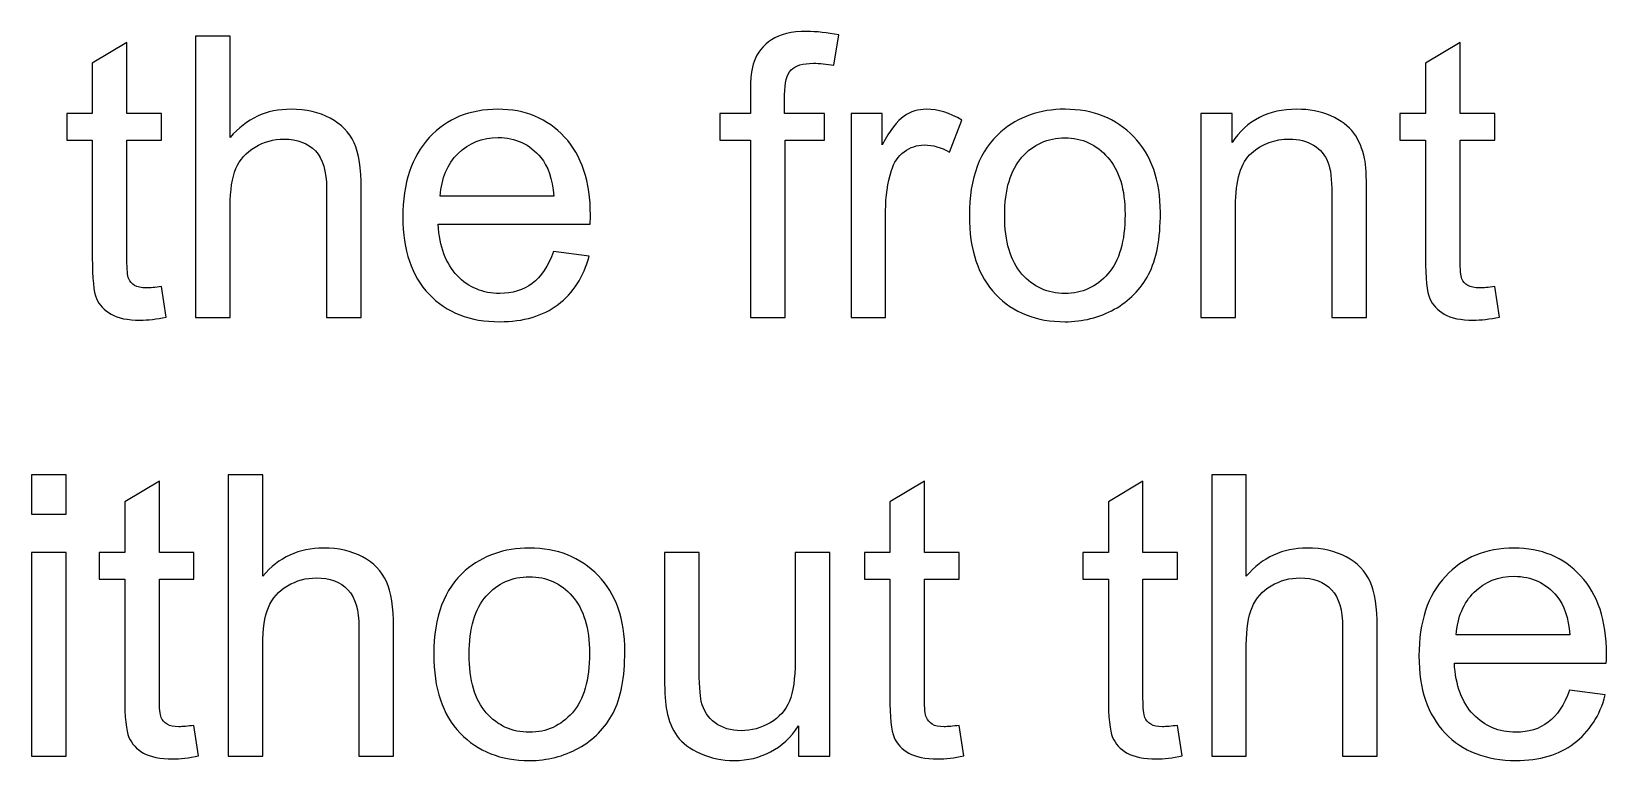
# Model space of a CAD drawing. Header units: millimetres. Extents: x -450 to 450, y -300 to 300.
# Drawn here: x -414.81 to -380.89, y -241.99 to -226.28 of the extents above; entities that cross this region are included whole.
import ezdxf

# ---------------------------------------------------------------- set-up
doc = ezdxf.new("R2010")
doc.units = ezdxf.units.MM
doc.header["$MEASUREMENT"] = 0
doc.layers.add('Layer 1', color=7, linetype='Continuous')

msp = doc.modelspace()

# ---------------------------------------------------------------- linework, layer by layer
at = {"layer": 'Layer 1', "color": 250}
for points, knots in [([(-412.0133, -231.7761), (-412.0133, -231.7761), (-411.9117, -232.4336), (-411.9117, -232.4336), (-411.9117, -232.4336), (-412.1205, -232.4774), (-412.3082, -232.5), (-412.4719, -232.5), (-412.4719, -232.5), (-412.7414, -232.5), (-412.9502, -232.4576), (-413.0998, -232.3716), (-413.0998, -232.3716), (-413.248, -232.2855), (-413.3524, -232.174), (-413.4131, -232.0343), (-413.4131, -232.0343), (-413.4738, -231.8946), (-413.5034, -231.6011), (-413.5034, -231.1538), (-413.5034, -231.1538), (-413.5034, -231.1538), (-413.5034, -228.6222), (-413.5034, -228.6222), (-413.5034, -228.6222), (-413.5034, -228.6222), (-414.0537, -228.6222), (-414.0537, -228.6222), (-414.0537, -228.6222), (-414.0537, -228.6222), (-414.0537, -228.0465), (-414.0537, -228.0465), (-414.0537, -228.0465), (-414.0537, -228.0465), (-413.5034, -228.0465), (-413.5034, -228.0465), (-413.5034, -228.0465), (-413.5034, -228.0465), (-413.5034, -226.9599), (-413.5034, -226.9599), (-413.5034, -226.9599), (-413.5034, -226.9599), (-412.7583, -226.5126), (-412.7583, -226.5126), (-412.7583, -226.5126), (-412.7583, -226.5126), (-412.7583, -228.0465), (-412.7583, -228.0465), (-412.7583, -228.0465), (-412.7583, -228.0465), (-412.0133, -228.0465), (-412.0133, -228.0465), (-412.0133, -228.0465), (-412.0133, -228.0465), (-412.0133, -228.6222), (-412.0133, -228.6222), (-412.0133, -228.6222), (-412.0133, -228.6222), (-412.7583, -228.6222), (-412.7583, -228.6222), (-412.7583, -228.6222), (-412.7583, -228.6222), (-412.7583, -231.1961), (-412.7583, -231.1961), (-412.7583, -231.1961), (-412.7583, -231.4092), (-412.7456, -231.5461), (-412.7188, -231.6067), (-412.7188, -231.6067), (-412.6934, -231.6674), (-412.6511, -231.7154), (-412.5918, -231.7521), (-412.5918, -231.7521), (-412.5325, -231.7874), (-412.4479, -231.8057), (-412.3378, -231.8057), (-412.3378, -231.8057), (-412.256, -231.8057), (-412.1473, -231.7958), (-412.0133, -231.7761)], [0, 0, 0, 0, 0.047619, 0.047619, 0.047619, 0.047619, 0.0952381, 0.0952381, 0.0952381, 0.0952381, 0.1428571, 0.1428571, 0.1428571, 0.1428571, 0.1904762, 0.1904762, 0.1904762, 0.1904762, 0.2380952, 0.2380952, 0.2380952, 0.2380952, 0.2857143, 0.2857143, 0.2857143, 0.2857143, 0.3333333, 0.3333333, 0.3333333, 0.3333333, 0.3809524, 0.3809524, 0.3809524, 0.3809524, 0.4285714, 0.4285714, 0.4285714, 0.4285714, 0.4761905, 0.4761905, 0.4761905, 0.4761905, 0.5238095, 0.5238095, 0.5238095, 0.5238095, 0.5714286, 0.5714286, 0.5714286, 0.5714286, 0.6190476, 0.6190476, 0.6190476, 0.6190476, 0.6666667, 0.6666667, 0.6666667, 0.6666667, 0.7142857, 0.7142857, 0.7142857, 0.7142857, 0.7619048, 0.7619048, 0.7619048, 0.7619048, 0.8095238, 0.8095238, 0.8095238, 0.8095238, 0.8571429, 0.8571429, 0.8571429, 0.8571429, 0.9047619, 0.9047619, 0.9047619, 0.9047619, 1, 1, 1, 1]), ([(-411.2781, -232.4407), (-411.2781, -232.4407), (-411.2781, -226.3785), (-411.2781, -226.3785), (-411.2781, -226.3785), (-411.2781, -226.3785), (-410.533, -226.3785), (-410.533, -226.3785), (-410.533, -226.3785), (-410.533, -226.3785), (-410.533, -228.5601), (-410.533, -228.5601), (-410.533, -228.5601), (-410.1873, -228.1551), (-409.7513, -227.9533), (-409.2235, -227.9533), (-409.2235, -227.9533), (-408.9004, -227.9533), (-408.6196, -228.0168), (-408.3797, -228.1453), (-408.3797, -228.1453), (-408.1412, -228.2737), (-407.9704, -228.4501), (-407.8674, -228.6758), (-407.8674, -228.6758), (-407.7644, -228.9016), (-407.7136, -229.2304), (-407.7136, -229.6594), (-407.7136, -229.6594), (-407.7136, -229.6594), (-407.7136, -232.4407), (-407.7136, -232.4407), (-407.7136, -232.4407), (-407.7136, -232.4407), (-408.4587, -232.4407), (-408.4587, -232.4407), (-408.4587, -232.4407), (-408.4587, -232.4407), (-408.4587, -229.6622), (-408.4587, -229.6622), (-408.4587, -229.6622), (-408.4587, -229.2911), (-408.5391, -229.0202), (-408.6986, -228.8508), (-408.6986, -228.8508), (-408.8594, -228.6815), (-409.0852, -228.5968), (-409.3787, -228.5968), (-409.3787, -228.5968), (-409.5975, -228.5968), (-409.8035, -228.6533), (-409.9968, -228.7676), (-409.9968, -228.7676), (-410.1901, -228.8819), (-410.327, -229.0371), (-410.4103, -229.2332), (-410.4103, -229.2332), (-410.4921, -229.428), (-410.533, -229.6975), (-410.533, -230.0418), (-410.533, -230.0418), (-410.533, -230.0418), (-410.533, -232.4407), (-410.533, -232.4407), (-410.533, -232.4407), (-410.533, -232.4407), (-411.2781, -232.4407), (-411.2781, -232.4407)], [0, 0, 0, 0, 0.0555556, 0.0555556, 0.0555556, 0.0555556, 0.1111111, 0.1111111, 0.1111111, 0.1111111, 0.1666667, 0.1666667, 0.1666667, 0.1666667, 0.2222222, 0.2222222, 0.2222222, 0.2222222, 0.2777778, 0.2777778, 0.2777778, 0.2777778, 0.3333333, 0.3333333, 0.3333333, 0.3333333, 0.3888889, 0.3888889, 0.3888889, 0.3888889, 0.4444444, 0.4444444, 0.4444444, 0.4444444, 0.5, 0.5, 0.5, 0.5, 0.5555556, 0.5555556, 0.5555556, 0.5555556, 0.6111111, 0.6111111, 0.6111111, 0.6111111, 0.6666667, 0.6666667, 0.6666667, 0.6666667, 0.7222222, 0.7222222, 0.7222222, 0.7222222, 0.7777778, 0.7777778, 0.7777778, 0.7777778, 0.8333333, 0.8333333, 0.8333333, 0.8333333, 0.8888889, 0.8888889, 0.8888889, 0.8888889, 1, 1, 1, 1]), ([(-399.3302, -232.4407), (-399.3302, -232.4407), (-399.3302, -228.6222), (-399.3302, -228.6222), (-399.3302, -228.6222), (-399.3302, -228.6222), (-399.9906, -228.6222), (-399.9906, -228.6222), (-399.9906, -228.6222), (-399.9906, -228.6222), (-399.9906, -228.0465), (-399.9906, -228.0465), (-399.9906, -228.0465), (-399.9906, -228.0465), (-399.3302, -228.0465), (-399.3302, -228.0465), (-399.3302, -228.0465), (-399.3302, -228.0465), (-399.3302, -227.5808), (-399.3302, -227.5808), (-399.3302, -227.5808), (-399.3302, -227.2859), (-399.3048, -227.0672), (-399.2526, -226.9246), (-399.2526, -226.9246), (-399.1806, -226.7327), (-399.0564, -226.5761), (-398.8758, -226.4562), (-398.8758, -226.4562), (-398.6966, -226.3362), (-398.444, -226.2769), (-398.1195, -226.2769), (-398.1195, -226.2769), (-397.9092, -226.2769), (-397.6778, -226.3023), (-397.4238, -226.3517), (-397.4238, -226.3517), (-397.4238, -226.3517), (-397.5353, -227.0037), (-397.5353, -227.0037), (-397.5353, -227.0037), (-397.6905, -226.9769), (-397.8358, -226.9627), (-397.9741, -226.9627), (-397.9741, -226.9627), (-398.1999, -226.9627), (-398.3593, -227.0107), (-398.4539, -227.1067), (-398.4539, -227.1067), (-398.547, -227.2026), (-398.5936, -227.3818), (-398.5936, -227.6443), (-398.5936, -227.6443), (-398.5936, -227.6443), (-398.5936, -228.0465), (-398.5936, -228.0465), (-398.5936, -228.0465), (-398.5936, -228.0465), (-397.7385, -228.0465), (-397.7385, -228.0465), (-397.7385, -228.0465), (-397.7385, -228.0465), (-397.7385, -228.6222), (-397.7385, -228.6222), (-397.7385, -228.6222), (-397.7385, -228.6222), (-398.5851, -228.6222), (-398.5851, -228.6222), (-398.5851, -228.6222), (-398.5851, -228.6222), (-398.5851, -232.4407), (-398.5851, -232.4407), (-398.5851, -232.4407), (-398.5851, -232.4407), (-399.3302, -232.4407), (-399.3302, -232.4407)], [0, 0, 0, 0, 0.05, 0.05, 0.05, 0.05, 0.1, 0.1, 0.1, 0.1, 0.15, 0.15, 0.15, 0.15, 0.2, 0.2, 0.2, 0.2, 0.25, 0.25, 0.25, 0.25, 0.3, 0.3, 0.3, 0.3, 0.35, 0.35, 0.35, 0.35, 0.4, 0.4, 0.4, 0.4, 0.45, 0.45, 0.45, 0.45, 0.5, 0.5, 0.5, 0.5, 0.55, 0.55, 0.55, 0.55, 0.6, 0.6, 0.6, 0.6, 0.65, 0.65, 0.65, 0.65, 0.7, 0.7, 0.7, 0.7, 0.75, 0.75, 0.75, 0.75, 0.8, 0.8, 0.8, 0.8, 0.85, 0.85, 0.85, 0.85, 0.9, 0.9, 0.9, 0.9, 1, 1, 1, 1]), ([(-383.3014, -231.7761), (-383.3014, -231.7761), (-383.1998, -232.4336), (-383.1998, -232.4336), (-383.1998, -232.4336), (-383.4086, -232.4774), (-383.5963, -232.5), (-383.76, -232.5), (-383.76, -232.5), (-384.0295, -232.5), (-384.2383, -232.4576), (-384.3879, -232.3716), (-384.3879, -232.3716), (-384.5361, -232.2855), (-384.6405, -232.174), (-384.7012, -232.0343), (-384.7012, -232.0343), (-384.7619, -231.8946), (-384.7915, -231.6011), (-384.7915, -231.1538), (-384.7915, -231.1538), (-384.7915, -231.1538), (-384.7915, -228.6222), (-384.7915, -228.6222), (-384.7915, -228.6222), (-384.7915, -228.6222), (-385.3418, -228.6222), (-385.3418, -228.6222), (-385.3418, -228.6222), (-385.3418, -228.6222), (-385.3418, -228.0465), (-385.3418, -228.0465), (-385.3418, -228.0465), (-385.3418, -228.0465), (-384.7915, -228.0465), (-384.7915, -228.0465), (-384.7915, -228.0465), (-384.7915, -228.0465), (-384.7915, -226.9599), (-384.7915, -226.9599), (-384.7915, -226.9599), (-384.7915, -226.9599), (-384.0464, -226.5126), (-384.0464, -226.5126), (-384.0464, -226.5126), (-384.0464, -226.5126), (-384.0464, -228.0465), (-384.0464, -228.0465), (-384.0464, -228.0465), (-384.0464, -228.0465), (-383.3014, -228.0465), (-383.3014, -228.0465), (-383.3014, -228.0465), (-383.3014, -228.0465), (-383.3014, -228.6222), (-383.3014, -228.6222), (-383.3014, -228.6222), (-383.3014, -228.6222), (-384.0464, -228.6222), (-384.0464, -228.6222), (-384.0464, -228.6222), (-384.0464, -228.6222), (-384.0464, -231.1961), (-384.0464, -231.1961), (-384.0464, -231.1961), (-384.0464, -231.4092), (-384.0337, -231.5461), (-384.0069, -231.6067), (-384.0069, -231.6067), (-383.9815, -231.6674), (-383.9392, -231.7154), (-383.8799, -231.7521), (-383.8799, -231.7521), (-383.8206, -231.7874), (-383.736, -231.8057), (-383.6259, -231.8057), (-383.6259, -231.8057), (-383.5441, -231.8057), (-383.4354, -231.7958), (-383.3014, -231.7761)], [0, 0, 0, 0, 0.047619, 0.047619, 0.047619, 0.047619, 0.0952381, 0.0952381, 0.0952381, 0.0952381, 0.1428571, 0.1428571, 0.1428571, 0.1428571, 0.1904762, 0.1904762, 0.1904762, 0.1904762, 0.2380952, 0.2380952, 0.2380952, 0.2380952, 0.2857143, 0.2857143, 0.2857143, 0.2857143, 0.3333333, 0.3333333, 0.3333333, 0.3333333, 0.3809524, 0.3809524, 0.3809524, 0.3809524, 0.4285714, 0.4285714, 0.4285714, 0.4285714, 0.4761905, 0.4761905, 0.4761905, 0.4761905, 0.5238095, 0.5238095, 0.5238095, 0.5238095, 0.5714286, 0.5714286, 0.5714286, 0.5714286, 0.6190476, 0.6190476, 0.6190476, 0.6190476, 0.6666667, 0.6666667, 0.6666667, 0.6666667, 0.7142857, 0.7142857, 0.7142857, 0.7142857, 0.7619048, 0.7619048, 0.7619048, 0.7619048, 0.8095238, 0.8095238, 0.8095238, 0.8095238, 0.8571429, 0.8571429, 0.8571429, 0.8571429, 0.9047619, 0.9047619, 0.9047619, 0.9047619, 1, 1, 1, 1]), ([(-403.572, -231.0183), (-403.572, -231.0183), (-402.8015, -231.1199), (-402.8015, -231.1199), (-402.8015, -231.1199), (-402.9215, -231.5672), (-403.1458, -231.9158), (-403.4732, -232.1627), (-403.4732, -232.1627), (-403.8006, -232.4097), (-404.2183, -232.5338), (-404.7277, -232.5338), (-404.7277, -232.5338), (-405.3683, -232.5338), (-405.8763, -232.3363), (-406.2517, -231.9412), (-406.2517, -231.9412), (-406.6271, -231.5475), (-406.8147, -230.9929), (-406.8147, -230.2803), (-406.8147, -230.2803), (-406.8147, -229.5437), (-406.6256, -228.9708), (-406.2461, -228.5644), (-406.2461, -228.5644), (-405.8665, -228.1565), (-405.374, -227.9533), (-404.7686, -227.9533), (-404.7686, -227.9533), (-404.183, -227.9533), (-403.7046, -228.1523), (-403.3335, -228.5517), (-403.3335, -228.5517), (-402.9624, -228.951), (-402.7761, -229.5126), (-402.7761, -230.2365), (-402.7761, -230.2365), (-402.7761, -230.2803), (-402.7775, -230.3466), (-402.7803, -230.4341), (-402.7803, -230.4341), (-402.7803, -230.4341), (-406.0527, -230.4341), (-406.0527, -230.4341), (-406.0527, -230.4341), (-406.0245, -230.9153), (-405.889, -231.285), (-405.6435, -231.5404), (-405.6435, -231.5404), (-405.3994, -231.7958), (-405.0932, -231.9242), (-404.7277, -231.9242), (-404.7277, -231.9242), (-404.4553, -231.9242), (-404.2225, -231.8523), (-404.0306, -231.7083), (-404.0306, -231.7083), (-403.8373, -231.5644), (-403.6849, -231.3344), (-403.572, -231.0183)], [0, 0, 0, 0, 0.0625, 0.0625, 0.0625, 0.0625, 0.125, 0.125, 0.125, 0.125, 0.1875, 0.1875, 0.1875, 0.1875, 0.25, 0.25, 0.25, 0.25, 0.3125, 0.3125, 0.3125, 0.3125, 0.375, 0.375, 0.375, 0.375, 0.4375, 0.4375, 0.4375, 0.4375, 0.5, 0.5, 0.5, 0.5, 0.5625, 0.5625, 0.5625, 0.5625, 0.625, 0.625, 0.625, 0.625, 0.6875, 0.6875, 0.6875, 0.6875, 0.75, 0.75, 0.75, 0.75, 0.8125, 0.8125, 0.8125, 0.8125, 0.875, 0.875, 0.875, 0.875, 1, 1, 1, 1]), ([(-397.1642, -232.4407), (-397.1642, -232.4407), (-397.1642, -228.0465), (-397.1642, -228.0465), (-397.1642, -228.0465), (-397.1642, -228.0465), (-396.4953, -228.0465), (-396.4953, -228.0465), (-396.4953, -228.0465), (-396.4953, -228.0465), (-396.4953, -228.7196), (-396.4953, -228.7196), (-396.4953, -228.7196), (-396.3246, -228.4077), (-396.1665, -228.2017), (-396.0212, -228.1029), (-396.0212, -228.1029), (-395.8758, -228.0027), (-395.7164, -227.9533), (-395.5428, -227.9533), (-395.5428, -227.9533), (-395.2916, -227.9533), (-395.0362, -228.0324), (-394.7766, -228.189), (-394.7766, -228.189), (-394.7766, -228.189), (-395.0418, -228.8762), (-395.0418, -228.8762), (-395.0418, -228.8762), (-395.2225, -228.7746), (-395.4031, -228.7238), (-395.5837, -228.7238), (-395.5837, -228.7238), (-395.746, -228.7238), (-395.8913, -228.7732), (-396.0197, -228.8706), (-396.0197, -228.8706), (-396.1482, -228.9679), (-396.2399, -229.1034), (-396.2949, -229.277), (-396.2949, -229.277), (-396.3782, -229.5409), (-396.4191, -229.8301), (-396.4191, -230.1448), (-396.4191, -230.1448), (-396.4191, -230.1448), (-396.4191, -232.4407), (-396.4191, -232.4407), (-396.4191, -232.4407), (-396.4191, -232.4407), (-397.1642, -232.4407), (-397.1642, -232.4407)], [0, 0, 0, 0, 0.0714286, 0.0714286, 0.0714286, 0.0714286, 0.1428571, 0.1428571, 0.1428571, 0.1428571, 0.2142857, 0.2142857, 0.2142857, 0.2142857, 0.2857143, 0.2857143, 0.2857143, 0.2857143, 0.3571429, 0.3571429, 0.3571429, 0.3571429, 0.4285714, 0.4285714, 0.4285714, 0.4285714, 0.5, 0.5, 0.5, 0.5, 0.5714286, 0.5714286, 0.5714286, 0.5714286, 0.6428571, 0.6428571, 0.6428571, 0.6428571, 0.7142857, 0.7142857, 0.7142857, 0.7142857, 0.7857143, 0.7857143, 0.7857143, 0.7857143, 0.8571429, 0.8571429, 0.8571429, 0.8571429, 1, 1, 1, 1]), ([(-394.6157, -230.2436), (-394.6157, -229.4322), (-394.3899, -228.8311), (-393.937, -228.4402), (-393.937, -228.4402), (-393.5602, -228.1156), (-393.0987, -227.9533), (-392.5555, -227.9533), (-392.5555, -227.9533), (-391.9529, -227.9533), (-391.459, -228.1509), (-391.0752, -228.546), (-391.0752, -228.546), (-390.6928, -228.9397), (-390.5009, -229.4858), (-390.5009, -230.1815), (-390.5009, -230.1815), (-390.5009, -230.7459), (-390.5855, -231.189), (-390.7549, -231.5122), (-390.7549, -231.5122), (-390.9242, -231.8353), (-391.1712, -232.0865), (-391.4957, -232.2657), (-391.4957, -232.2657), (-391.8189, -232.4449), (-392.1731, -232.5338), (-392.5555, -232.5338), (-392.5555, -232.5338), (-393.1707, -232.5338), (-393.6674, -232.3377), (-394.047, -231.944), (-394.047, -231.944), (-394.4266, -231.5503), (-394.6157, -230.983), (-394.6157, -230.2436)], [0, 0, 0, 0, 0.1, 0.1, 0.1, 0.1, 0.2, 0.2, 0.2, 0.2, 0.3, 0.3, 0.3, 0.3, 0.4, 0.4, 0.4, 0.4, 0.5, 0.5, 0.5, 0.5, 0.6, 0.6, 0.6, 0.6, 0.7, 0.7, 0.7, 0.7, 0.8, 0.8, 0.8, 0.8, 1, 1, 1, 1]), ([(-389.6274, -232.4407), (-389.6274, -232.4407), (-389.6274, -228.0465), (-389.6274, -228.0465), (-389.6274, -228.0465), (-389.6274, -228.0465), (-388.9585, -228.0465), (-388.9585, -228.0465), (-388.9585, -228.0465), (-388.9585, -228.0465), (-388.9585, -228.6702), (-388.9585, -228.6702), (-388.9585, -228.6702), (-388.6368, -228.1918), (-388.1711, -227.9533), (-387.5629, -227.9533), (-387.5629, -227.9533), (-387.2976, -227.9533), (-387.0549, -228.0013), (-386.8334, -228.0959), (-386.8334, -228.0959), (-386.6118, -228.1904), (-386.4453, -228.316), (-386.3353, -228.4698), (-386.3353, -228.4698), (-386.2252, -228.6236), (-386.1476, -228.8071), (-386.1038, -229.0187), (-386.1038, -229.0187), (-386.077, -229.157), (-386.0629, -229.3983), (-386.0629, -229.7426), (-386.0629, -229.7426), (-386.0629, -229.7426), (-386.0629, -232.4407), (-386.0629, -232.4407), (-386.0629, -232.4407), (-386.0629, -232.4407), (-386.808, -232.4407), (-386.808, -232.4407), (-386.808, -232.4407), (-386.808, -232.4407), (-386.808, -229.7709), (-386.808, -229.7709), (-386.808, -229.7709), (-386.808, -229.4675), (-386.8362, -229.2403), (-386.8941, -229.0907), (-386.8941, -229.0907), (-386.9519, -228.9411), (-387.0549, -228.8212), (-387.2017, -228.7309), (-387.2017, -228.7309), (-387.3484, -228.642), (-387.522, -228.5968), (-387.7196, -228.5968), (-387.7196, -228.5968), (-388.0357, -228.5968), (-388.308, -228.697), (-388.538, -228.8988), (-388.538, -228.8988), (-388.768, -229.0992), (-388.8823, -229.4816), (-388.8823, -230.0432), (-388.8823, -230.0432), (-388.8823, -230.0432), (-388.8823, -232.4407), (-388.8823, -232.4407), (-388.8823, -232.4407), (-388.8823, -232.4407), (-389.6274, -232.4407), (-389.6274, -232.4407)], [0, 0, 0, 0, 0.0526316, 0.0526316, 0.0526316, 0.0526316, 0.1052632, 0.1052632, 0.1052632, 0.1052632, 0.1578947, 0.1578947, 0.1578947, 0.1578947, 0.2105263, 0.2105263, 0.2105263, 0.2105263, 0.2631579, 0.2631579, 0.2631579, 0.2631579, 0.3157895, 0.3157895, 0.3157895, 0.3157895, 0.3684211, 0.3684211, 0.3684211, 0.3684211, 0.4210526, 0.4210526, 0.4210526, 0.4210526, 0.4736842, 0.4736842, 0.4736842, 0.4736842, 0.5263158, 0.5263158, 0.5263158, 0.5263158, 0.5789474, 0.5789474, 0.5789474, 0.5789474, 0.6315789, 0.6315789, 0.6315789, 0.6315789, 0.6842105, 0.6842105, 0.6842105, 0.6842105, 0.7368421, 0.7368421, 0.7368421, 0.7368421, 0.7894737, 0.7894737, 0.7894737, 0.7894737, 0.8421053, 0.8421053, 0.8421053, 0.8421053, 0.8947368, 0.8947368, 0.8947368, 0.8947368, 1, 1, 1, 1]), ([(-406.0104, -229.8245), (-406.0104, -229.8245), (-403.5635, -229.8245), (-403.5635, -229.8245), (-403.5635, -229.8245), (-403.596, -229.4548), (-403.6905, -229.1782), (-403.8443, -228.9933), (-403.8443, -228.9933), (-404.08, -228.7069), (-404.3876, -228.563), (-404.7644, -228.563), (-404.7644, -228.563), (-405.1059, -228.563), (-405.3923, -228.6773), (-405.6252, -228.9059), (-405.6252, -228.9059), (-405.8566, -229.1345), (-405.985, -229.4407), (-406.0104, -229.8245)], [0, 0, 0, 0, 0.1666667, 0.1666667, 0.1666667, 0.1666667, 0.3333333, 0.3333333, 0.3333333, 0.3333333, 0.5, 0.5, 0.5, 0.5, 0.6666667, 0.6666667, 0.6666667, 0.6666667, 1, 1, 1, 1]), ([(-393.8537, -230.245), (-393.8537, -230.8066), (-393.7309, -231.2271), (-393.4854, -231.5051), (-393.4854, -231.5051), (-393.2384, -231.7845), (-392.9294, -231.9242), (-392.5555, -231.9242), (-392.5555, -231.9242), (-392.1858, -231.9242), (-391.8781, -231.7845), (-391.6312, -231.5037), (-391.6312, -231.5037), (-391.3857, -231.2229), (-391.2629, -230.7953), (-391.2629, -230.221), (-391.2629, -230.221), (-391.2629, -229.6791), (-391.3871, -229.2685), (-391.634, -228.9905), (-391.634, -228.9905), (-391.881, -228.7111), (-392.1886, -228.5714), (-392.5555, -228.5714), (-392.5555, -228.5714), (-392.9294, -228.5714), (-393.2384, -228.7097), (-393.4854, -228.9877), (-393.4854, -228.9877), (-393.7309, -229.2657), (-393.8537, -229.6848), (-393.8537, -230.245)], [0, 0, 0, 0, 0.1111111, 0.1111111, 0.1111111, 0.1111111, 0.2222222, 0.2222222, 0.2222222, 0.2222222, 0.3333333, 0.3333333, 0.3333333, 0.3333333, 0.4444444, 0.4444444, 0.4444444, 0.4444444, 0.5555556, 0.5555556, 0.5555556, 0.5555556, 0.6666667, 0.6666667, 0.6666667, 0.6666667, 0.7777778, 0.7777778, 0.7777778, 0.7777778, 1, 1, 1, 1]), ([(-414.8129, -236.6839), (-414.8129, -236.6839), (-414.8129, -235.8372), (-414.8129, -235.8372), (-414.8129, -235.8372), (-414.8129, -235.8372), (-414.0678, -235.8372), (-414.0678, -235.8372), (-414.0678, -235.8372), (-414.0678, -235.8372), (-414.0678, -236.6839), (-414.0678, -236.6839), (-414.0678, -236.6839), (-414.0678, -236.6839), (-414.8129, -236.6839), (-414.8129, -236.6839)], [0, 0, 0, 0, 0.2, 0.2, 0.2, 0.2, 0.4, 0.4, 0.4, 0.4, 0.6, 0.6, 0.6, 0.6, 1, 1, 1, 1]), ([(-411.3148, -241.2348), (-411.3148, -241.2348), (-411.2132, -241.8923), (-411.2132, -241.8923), (-411.2132, -241.8923), (-411.422, -241.9361), (-411.6097, -241.9587), (-411.7734, -241.9587), (-411.7734, -241.9587), (-412.0429, -241.9587), (-412.2517, -241.9163), (-412.4013, -241.8303), (-412.4013, -241.8303), (-412.5495, -241.7442), (-412.6539, -241.6327), (-412.7146, -241.493), (-412.7146, -241.493), (-412.7753, -241.3533), (-412.8049, -241.0598), (-412.8049, -240.6125), (-412.8049, -240.6125), (-412.8049, -240.6125), (-412.8049, -238.0809), (-412.8049, -238.0809), (-412.8049, -238.0809), (-412.8049, -238.0809), (-413.3552, -238.0809), (-413.3552, -238.0809), (-413.3552, -238.0809), (-413.3552, -238.0809), (-413.3552, -237.5052), (-413.3552, -237.5052), (-413.3552, -237.5052), (-413.3552, -237.5052), (-412.8049, -237.5052), (-412.8049, -237.5052), (-412.8049, -237.5052), (-412.8049, -237.5052), (-412.8049, -236.4186), (-412.8049, -236.4186), (-412.8049, -236.4186), (-412.8049, -236.4186), (-412.0598, -235.9713), (-412.0598, -235.9713), (-412.0598, -235.9713), (-412.0598, -235.9713), (-412.0598, -237.5052), (-412.0598, -237.5052), (-412.0598, -237.5052), (-412.0598, -237.5052), (-411.3148, -237.5052), (-411.3148, -237.5052), (-411.3148, -237.5052), (-411.3148, -237.5052), (-411.3148, -238.0809), (-411.3148, -238.0809), (-411.3148, -238.0809), (-411.3148, -238.0809), (-412.0598, -238.0809), (-412.0598, -238.0809), (-412.0598, -238.0809), (-412.0598, -238.0809), (-412.0598, -240.6548), (-412.0598, -240.6548), (-412.0598, -240.6548), (-412.0598, -240.8679), (-412.0471, -241.0048), (-412.0203, -241.0654), (-412.0203, -241.0654), (-411.9949, -241.1261), (-411.9526, -241.1741), (-411.8933, -241.2108), (-411.8933, -241.2108), (-411.834, -241.2461), (-411.7494, -241.2644), (-411.6393, -241.2644), (-411.6393, -241.2644), (-411.5575, -241.2644), (-411.4488, -241.2545), (-411.3148, -241.2348)], [0, 0, 0, 0, 0.047619, 0.047619, 0.047619, 0.047619, 0.0952381, 0.0952381, 0.0952381, 0.0952381, 0.1428571, 0.1428571, 0.1428571, 0.1428571, 0.1904762, 0.1904762, 0.1904762, 0.1904762, 0.2380952, 0.2380952, 0.2380952, 0.2380952, 0.2857143, 0.2857143, 0.2857143, 0.2857143, 0.3333333, 0.3333333, 0.3333333, 0.3333333, 0.3809524, 0.3809524, 0.3809524, 0.3809524, 0.4285714, 0.4285714, 0.4285714, 0.4285714, 0.4761905, 0.4761905, 0.4761905, 0.4761905, 0.5238095, 0.5238095, 0.5238095, 0.5238095, 0.5714286, 0.5714286, 0.5714286, 0.5714286, 0.6190476, 0.6190476, 0.6190476, 0.6190476, 0.6666667, 0.6666667, 0.6666667, 0.6666667, 0.7142857, 0.7142857, 0.7142857, 0.7142857, 0.7619048, 0.7619048, 0.7619048, 0.7619048, 0.8095238, 0.8095238, 0.8095238, 0.8095238, 0.8571429, 0.8571429, 0.8571429, 0.8571429, 0.9047619, 0.9047619, 0.9047619, 0.9047619, 1, 1, 1, 1]), ([(-410.5796, -241.8994), (-410.5796, -241.8994), (-410.5796, -235.8372), (-410.5796, -235.8372), (-410.5796, -235.8372), (-410.5796, -235.8372), (-409.8345, -235.8372), (-409.8345, -235.8372), (-409.8345, -235.8372), (-409.8345, -235.8372), (-409.8345, -238.0188), (-409.8345, -238.0188), (-409.8345, -238.0188), (-409.4888, -237.6138), (-409.0528, -237.412), (-408.525, -237.412), (-408.525, -237.412), (-408.2019, -237.412), (-407.9211, -237.4755), (-407.6812, -237.604), (-407.6812, -237.604), (-407.4427, -237.7324), (-407.2719, -237.9088), (-407.1689, -238.1345), (-407.1689, -238.1345), (-407.0659, -238.3603), (-407.0151, -238.6891), (-407.0151, -239.1181), (-407.0151, -239.1181), (-407.0151, -239.1181), (-407.0151, -241.8994), (-407.0151, -241.8994), (-407.0151, -241.8994), (-407.0151, -241.8994), (-407.7602, -241.8994), (-407.7602, -241.8994), (-407.7602, -241.8994), (-407.7602, -241.8994), (-407.7602, -239.1209), (-407.7602, -239.1209), (-407.7602, -239.1209), (-407.7602, -238.7498), (-407.8406, -238.4789), (-408.0001, -238.3095), (-408.0001, -238.3095), (-408.1609, -238.1402), (-408.3867, -238.0555), (-408.6802, -238.0555), (-408.6802, -238.0555), (-408.899, -238.0555), (-409.105, -238.112), (-409.2983, -238.2263), (-409.2983, -238.2263), (-409.4916, -238.3406), (-409.6285, -238.4958), (-409.7118, -238.6919), (-409.7118, -238.6919), (-409.7936, -238.8867), (-409.8345, -239.1562), (-409.8345, -239.5005), (-409.8345, -239.5005), (-409.8345, -239.5005), (-409.8345, -241.8994), (-409.8345, -241.8994), (-409.8345, -241.8994), (-409.8345, -241.8994), (-410.5796, -241.8994), (-410.5796, -241.8994)], [0, 0, 0, 0, 0.0555556, 0.0555556, 0.0555556, 0.0555556, 0.1111111, 0.1111111, 0.1111111, 0.1111111, 0.1666667, 0.1666667, 0.1666667, 0.1666667, 0.2222222, 0.2222222, 0.2222222, 0.2222222, 0.2777778, 0.2777778, 0.2777778, 0.2777778, 0.3333333, 0.3333333, 0.3333333, 0.3333333, 0.3888889, 0.3888889, 0.3888889, 0.3888889, 0.4444444, 0.4444444, 0.4444444, 0.4444444, 0.5, 0.5, 0.5, 0.5, 0.5555556, 0.5555556, 0.5555556, 0.5555556, 0.6111111, 0.6111111, 0.6111111, 0.6111111, 0.6666667, 0.6666667, 0.6666667, 0.6666667, 0.7222222, 0.7222222, 0.7222222, 0.7222222, 0.7777778, 0.7777778, 0.7777778, 0.7777778, 0.8333333, 0.8333333, 0.8333333, 0.8333333, 0.8888889, 0.8888889, 0.8888889, 0.8888889, 1, 1, 1, 1]), ([(-394.8358, -241.2348), (-394.8358, -241.2348), (-394.7342, -241.8923), (-394.7342, -241.8923), (-394.7342, -241.8923), (-394.943, -241.9361), (-395.1307, -241.9587), (-395.2944, -241.9587), (-395.2944, -241.9587), (-395.5639, -241.9587), (-395.7727, -241.9163), (-395.9223, -241.8303), (-395.9223, -241.8303), (-396.0705, -241.7442), (-396.1749, -241.6327), (-396.2356, -241.493), (-396.2356, -241.493), (-396.2963, -241.3533), (-396.3259, -241.0598), (-396.3259, -240.6125), (-396.3259, -240.6125), (-396.3259, -240.6125), (-396.3259, -238.0809), (-396.3259, -238.0809), (-396.3259, -238.0809), (-396.3259, -238.0809), (-396.8762, -238.0809), (-396.8762, -238.0809), (-396.8762, -238.0809), (-396.8762, -238.0809), (-396.8762, -237.5052), (-396.8762, -237.5052), (-396.8762, -237.5052), (-396.8762, -237.5052), (-396.3259, -237.5052), (-396.3259, -237.5052), (-396.3259, -237.5052), (-396.3259, -237.5052), (-396.3259, -236.4186), (-396.3259, -236.4186), (-396.3259, -236.4186), (-396.3259, -236.4186), (-395.5808, -235.9713), (-395.5808, -235.9713), (-395.5808, -235.9713), (-395.5808, -235.9713), (-395.5808, -237.5052), (-395.5808, -237.5052), (-395.5808, -237.5052), (-395.5808, -237.5052), (-394.8358, -237.5052), (-394.8358, -237.5052), (-394.8358, -237.5052), (-394.8358, -237.5052), (-394.8358, -238.0809), (-394.8358, -238.0809), (-394.8358, -238.0809), (-394.8358, -238.0809), (-395.5808, -238.0809), (-395.5808, -238.0809), (-395.5808, -238.0809), (-395.5808, -238.0809), (-395.5808, -240.6548), (-395.5808, -240.6548), (-395.5808, -240.6548), (-395.5808, -240.8679), (-395.5681, -241.0048), (-395.5413, -241.0654), (-395.5413, -241.0654), (-395.5159, -241.1261), (-395.4736, -241.1741), (-395.4143, -241.2108), (-395.4143, -241.2108), (-395.355, -241.2461), (-395.2704, -241.2644), (-395.1603, -241.2644), (-395.1603, -241.2644), (-395.0785, -241.2644), (-394.9698, -241.2545), (-394.8358, -241.2348)], [0, 0, 0, 0, 0.047619, 0.047619, 0.047619, 0.047619, 0.0952381, 0.0952381, 0.0952381, 0.0952381, 0.1428571, 0.1428571, 0.1428571, 0.1428571, 0.1904762, 0.1904762, 0.1904762, 0.1904762, 0.2380952, 0.2380952, 0.2380952, 0.2380952, 0.2857143, 0.2857143, 0.2857143, 0.2857143, 0.3333333, 0.3333333, 0.3333333, 0.3333333, 0.3809524, 0.3809524, 0.3809524, 0.3809524, 0.4285714, 0.4285714, 0.4285714, 0.4285714, 0.4761905, 0.4761905, 0.4761905, 0.4761905, 0.5238095, 0.5238095, 0.5238095, 0.5238095, 0.5714286, 0.5714286, 0.5714286, 0.5714286, 0.6190476, 0.6190476, 0.6190476, 0.6190476, 0.6666667, 0.6666667, 0.6666667, 0.6666667, 0.7142857, 0.7142857, 0.7142857, 0.7142857, 0.7619048, 0.7619048, 0.7619048, 0.7619048, 0.8095238, 0.8095238, 0.8095238, 0.8095238, 0.8571429, 0.8571429, 0.8571429, 0.8571429, 0.9047619, 0.9047619, 0.9047619, 0.9047619, 1, 1, 1, 1]), ([(-390.1312, -241.2348), (-390.1312, -241.2348), (-390.0296, -241.8923), (-390.0296, -241.8923), (-390.0296, -241.8923), (-390.2384, -241.9361), (-390.4261, -241.9587), (-390.5898, -241.9587), (-390.5898, -241.9587), (-390.8593, -241.9587), (-391.0681, -241.9163), (-391.2177, -241.8303), (-391.2177, -241.8303), (-391.3659, -241.7442), (-391.4703, -241.6327), (-391.531, -241.493), (-391.531, -241.493), (-391.5917, -241.3533), (-391.6213, -241.0598), (-391.6213, -240.6125), (-391.6213, -240.6125), (-391.6213, -240.6125), (-391.6213, -238.0809), (-391.6213, -238.0809), (-391.6213, -238.0809), (-391.6213, -238.0809), (-392.1716, -238.0809), (-392.1716, -238.0809), (-392.1716, -238.0809), (-392.1716, -238.0809), (-392.1716, -237.5052), (-392.1716, -237.5052), (-392.1716, -237.5052), (-392.1716, -237.5052), (-391.6213, -237.5052), (-391.6213, -237.5052), (-391.6213, -237.5052), (-391.6213, -237.5052), (-391.6213, -236.4186), (-391.6213, -236.4186), (-391.6213, -236.4186), (-391.6213, -236.4186), (-390.8762, -235.9713), (-390.8762, -235.9713), (-390.8762, -235.9713), (-390.8762, -235.9713), (-390.8762, -237.5052), (-390.8762, -237.5052), (-390.8762, -237.5052), (-390.8762, -237.5052), (-390.1312, -237.5052), (-390.1312, -237.5052), (-390.1312, -237.5052), (-390.1312, -237.5052), (-390.1312, -238.0809), (-390.1312, -238.0809), (-390.1312, -238.0809), (-390.1312, -238.0809), (-390.8762, -238.0809), (-390.8762, -238.0809), (-390.8762, -238.0809), (-390.8762, -238.0809), (-390.8762, -240.6548), (-390.8762, -240.6548), (-390.8762, -240.6548), (-390.8762, -240.8679), (-390.8635, -241.0048), (-390.8367, -241.0654), (-390.8367, -241.0654), (-390.8113, -241.1261), (-390.769, -241.1741), (-390.7097, -241.2108), (-390.7097, -241.2108), (-390.6504, -241.2461), (-390.5658, -241.2644), (-390.4557, -241.2644), (-390.4557, -241.2644), (-390.3739, -241.2644), (-390.2652, -241.2545), (-390.1312, -241.2348)], [0, 0, 0, 0, 0.047619, 0.047619, 0.047619, 0.047619, 0.0952381, 0.0952381, 0.0952381, 0.0952381, 0.1428571, 0.1428571, 0.1428571, 0.1428571, 0.1904762, 0.1904762, 0.1904762, 0.1904762, 0.2380952, 0.2380952, 0.2380952, 0.2380952, 0.2857143, 0.2857143, 0.2857143, 0.2857143, 0.3333333, 0.3333333, 0.3333333, 0.3333333, 0.3809524, 0.3809524, 0.3809524, 0.3809524, 0.4285714, 0.4285714, 0.4285714, 0.4285714, 0.4761905, 0.4761905, 0.4761905, 0.4761905, 0.5238095, 0.5238095, 0.5238095, 0.5238095, 0.5714286, 0.5714286, 0.5714286, 0.5714286, 0.6190476, 0.6190476, 0.6190476, 0.6190476, 0.6666667, 0.6666667, 0.6666667, 0.6666667, 0.7142857, 0.7142857, 0.7142857, 0.7142857, 0.7619048, 0.7619048, 0.7619048, 0.7619048, 0.8095238, 0.8095238, 0.8095238, 0.8095238, 0.8571429, 0.8571429, 0.8571429, 0.8571429, 0.9047619, 0.9047619, 0.9047619, 0.9047619, 1, 1, 1, 1]), ([(-389.396, -241.8994), (-389.396, -241.8994), (-389.396, -235.8372), (-389.396, -235.8372), (-389.396, -235.8372), (-389.396, -235.8372), (-388.6509, -235.8372), (-388.6509, -235.8372), (-388.6509, -235.8372), (-388.6509, -235.8372), (-388.6509, -238.0188), (-388.6509, -238.0188), (-388.6509, -238.0188), (-388.3052, -237.6138), (-387.8692, -237.412), (-387.3414, -237.412), (-387.3414, -237.412), (-387.0183, -237.412), (-386.7375, -237.4755), (-386.4976, -237.604), (-386.4976, -237.604), (-386.2591, -237.7324), (-386.0883, -237.9088), (-385.9853, -238.1345), (-385.9853, -238.1345), (-385.8823, -238.3603), (-385.8315, -238.6891), (-385.8315, -239.1181), (-385.8315, -239.1181), (-385.8315, -239.1181), (-385.8315, -241.8994), (-385.8315, -241.8994), (-385.8315, -241.8994), (-385.8315, -241.8994), (-386.5766, -241.8994), (-386.5766, -241.8994), (-386.5766, -241.8994), (-386.5766, -241.8994), (-386.5766, -239.1209), (-386.5766, -239.1209), (-386.5766, -239.1209), (-386.5766, -238.7498), (-386.657, -238.4789), (-386.8165, -238.3095), (-386.8165, -238.3095), (-386.9773, -238.1402), (-387.2031, -238.0555), (-387.4966, -238.0555), (-387.4966, -238.0555), (-387.7154, -238.0555), (-387.9214, -238.112), (-388.1147, -238.2263), (-388.1147, -238.2263), (-388.308, -238.3406), (-388.4449, -238.4958), (-388.5282, -238.6919), (-388.5282, -238.6919), (-388.61, -238.8867), (-388.6509, -239.1562), (-388.6509, -239.5005), (-388.6509, -239.5005), (-388.6509, -239.5005), (-388.6509, -241.8994), (-388.6509, -241.8994), (-388.6509, -241.8994), (-388.6509, -241.8994), (-389.396, -241.8994), (-389.396, -241.8994)], [0, 0, 0, 0, 0.0555556, 0.0555556, 0.0555556, 0.0555556, 0.1111111, 0.1111111, 0.1111111, 0.1111111, 0.1666667, 0.1666667, 0.1666667, 0.1666667, 0.2222222, 0.2222222, 0.2222222, 0.2222222, 0.2777778, 0.2777778, 0.2777778, 0.2777778, 0.3333333, 0.3333333, 0.3333333, 0.3333333, 0.3888889, 0.3888889, 0.3888889, 0.3888889, 0.4444444, 0.4444444, 0.4444444, 0.4444444, 0.5, 0.5, 0.5, 0.5, 0.5555556, 0.5555556, 0.5555556, 0.5555556, 0.6111111, 0.6111111, 0.6111111, 0.6111111, 0.6666667, 0.6666667, 0.6666667, 0.6666667, 0.7222222, 0.7222222, 0.7222222, 0.7222222, 0.7777778, 0.7777778, 0.7777778, 0.7777778, 0.8333333, 0.8333333, 0.8333333, 0.8333333, 0.8888889, 0.8888889, 0.8888889, 0.8888889, 1, 1, 1, 1]), ([(-406.1501, -239.7023), (-406.1501, -238.8909), (-405.9243, -238.2898), (-405.4714, -237.8989), (-405.4714, -237.8989), (-405.0946, -237.5743), (-404.6331, -237.412), (-404.0899, -237.412), (-404.0899, -237.412), (-403.4873, -237.412), (-402.9934, -237.6096), (-402.6096, -238.0047), (-402.6096, -238.0047), (-402.2272, -238.3984), (-402.0353, -238.9445), (-402.0353, -239.6402), (-402.0353, -239.6402), (-402.0353, -240.2046), (-402.1199, -240.6477), (-402.2893, -240.9709), (-402.2893, -240.9709), (-402.4586, -241.294), (-402.7056, -241.5452), (-403.0301, -241.7244), (-403.0301, -241.7244), (-403.3533, -241.9036), (-403.7075, -241.9925), (-404.0899, -241.9925), (-404.0899, -241.9925), (-404.7051, -241.9925), (-405.2018, -241.7964), (-405.5814, -241.4027), (-405.5814, -241.4027), (-405.961, -241.009), (-406.1501, -240.4417), (-406.1501, -239.7023)], [0, 0, 0, 0, 0.1, 0.1, 0.1, 0.1, 0.2, 0.2, 0.2, 0.2, 0.3, 0.3, 0.3, 0.3, 0.4, 0.4, 0.4, 0.4, 0.5, 0.5, 0.5, 0.5, 0.6, 0.6, 0.6, 0.6, 0.7, 0.7, 0.7, 0.7, 0.8, 0.8, 0.8, 0.8, 1, 1, 1, 1]), ([(-381.6899, -240.477), (-381.6899, -240.477), (-380.9194, -240.5786), (-380.9194, -240.5786), (-380.9194, -240.5786), (-381.0394, -241.0259), (-381.2637, -241.3745), (-381.5911, -241.6214), (-381.5911, -241.6214), (-381.9185, -241.8684), (-382.3362, -241.9925), (-382.8456, -241.9925), (-382.8456, -241.9925), (-383.4862, -241.9925), (-383.9942, -241.795), (-384.3696, -241.3999), (-384.3696, -241.3999), (-384.745, -241.0062), (-384.9326, -240.4516), (-384.9326, -239.739), (-384.9326, -239.739), (-384.9326, -239.0024), (-384.7435, -238.4295), (-384.364, -238.0231), (-384.364, -238.0231), (-383.9844, -237.6152), (-383.4919, -237.412), (-382.8865, -237.412), (-382.8865, -237.412), (-382.3009, -237.412), (-381.8225, -237.611), (-381.4514, -238.0104), (-381.4514, -238.0104), (-381.0803, -238.4097), (-380.894, -238.9713), (-380.894, -239.6952), (-380.894, -239.6952), (-380.894, -239.739), (-380.8954, -239.8053), (-380.8982, -239.8928), (-380.8982, -239.8928), (-380.8982, -239.8928), (-384.1706, -239.8928), (-384.1706, -239.8928), (-384.1706, -239.8928), (-384.1424, -240.374), (-384.0069, -240.7437), (-383.7614, -240.9991), (-383.7614, -240.9991), (-383.5173, -241.2545), (-383.2111, -241.3829), (-382.8456, -241.3829), (-382.8456, -241.3829), (-382.5732, -241.3829), (-382.3404, -241.311), (-382.1485, -241.167), (-382.1485, -241.167), (-381.9552, -241.0231), (-381.8028, -240.7931), (-381.6899, -240.477)], [0, 0, 0, 0, 0.0625, 0.0625, 0.0625, 0.0625, 0.125, 0.125, 0.125, 0.125, 0.1875, 0.1875, 0.1875, 0.1875, 0.25, 0.25, 0.25, 0.25, 0.3125, 0.3125, 0.3125, 0.3125, 0.375, 0.375, 0.375, 0.375, 0.4375, 0.4375, 0.4375, 0.4375, 0.5, 0.5, 0.5, 0.5, 0.5625, 0.5625, 0.5625, 0.5625, 0.625, 0.625, 0.625, 0.625, 0.6875, 0.6875, 0.6875, 0.6875, 0.75, 0.75, 0.75, 0.75, 0.8125, 0.8125, 0.8125, 0.8125, 0.875, 0.875, 0.875, 0.875, 1, 1, 1, 1]), ([(-414.8129, -241.8994), (-414.8129, -241.8994), (-414.8129, -237.5052), (-414.8129, -237.5052), (-414.8129, -237.5052), (-414.8129, -237.5052), (-414.0678, -237.5052), (-414.0678, -237.5052), (-414.0678, -237.5052), (-414.0678, -237.5052), (-414.0678, -241.8994), (-414.0678, -241.8994), (-414.0678, -241.8994), (-414.0678, -241.8994), (-414.8129, -241.8994), (-414.8129, -241.8994)], [0, 0, 0, 0, 0.2, 0.2, 0.2, 0.2, 0.4, 0.4, 0.4, 0.4, 0.6, 0.6, 0.6, 0.6, 1, 1, 1, 1]), ([(-398.2916, -241.8994), (-398.2916, -241.8994), (-398.2916, -241.2461), (-398.2916, -241.2461), (-398.2916, -241.2461), (-398.6331, -241.7442), (-399.0959, -241.9925), (-399.6815, -241.9925), (-399.6815, -241.9925), (-399.9398, -241.9925), (-400.1811, -241.9431), (-400.4054, -241.8444), (-400.4054, -241.8444), (-400.6298, -241.7442), (-400.7963, -241.62), (-400.905, -241.4704), (-400.905, -241.4704), (-401.0136, -241.3194), (-401.0898, -241.136), (-401.1336, -240.9187), (-401.1336, -240.9187), (-401.1632, -240.7719), (-401.1787, -240.5405), (-401.1787, -240.2244), (-401.1787, -240.2244), (-401.1787, -240.2244), (-401.1787, -237.5052), (-401.1787, -237.5052), (-401.1787, -237.5052), (-401.1787, -237.5052), (-400.4337, -237.5052), (-400.4337, -237.5052), (-400.4337, -237.5052), (-400.4337, -237.5052), (-400.4337, -239.9365), (-400.4337, -239.9365), (-400.4337, -239.9365), (-400.4337, -240.3246), (-400.4181, -240.5871), (-400.3885, -240.7211), (-400.3885, -240.7211), (-400.3419, -240.9173), (-400.2432, -241.0697), (-400.0908, -241.1811), (-400.0908, -241.1811), (-399.9398, -241.2926), (-399.7535, -241.3491), (-399.5305, -241.3491), (-399.5305, -241.3491), (-399.3076, -241.3491), (-399.0987, -241.2926), (-398.904, -241.1783), (-398.904, -241.1783), (-398.7093, -241.064), (-398.571, -240.9074), (-398.4891, -240.7112), (-398.4891, -240.7112), (-398.4087, -240.5151), (-398.3678, -240.2286), (-398.3678, -239.8547), (-398.3678, -239.8547), (-398.3678, -239.8547), (-398.3678, -237.5052), (-398.3678, -237.5052), (-398.3678, -237.5052), (-398.3678, -237.5052), (-397.6227, -237.5052), (-397.6227, -237.5052), (-397.6227, -237.5052), (-397.6227, -237.5052), (-397.6227, -241.8994), (-397.6227, -241.8994), (-397.6227, -241.8994), (-397.6227, -241.8994), (-398.2916, -241.8994), (-398.2916, -241.8994)], [0, 0, 0, 0, 0.05, 0.05, 0.05, 0.05, 0.1, 0.1, 0.1, 0.1, 0.15, 0.15, 0.15, 0.15, 0.2, 0.2, 0.2, 0.2, 0.25, 0.25, 0.25, 0.25, 0.3, 0.3, 0.3, 0.3, 0.35, 0.35, 0.35, 0.35, 0.4, 0.4, 0.4, 0.4, 0.45, 0.45, 0.45, 0.45, 0.5, 0.5, 0.5, 0.5, 0.55, 0.55, 0.55, 0.55, 0.6, 0.6, 0.6, 0.6, 0.65, 0.65, 0.65, 0.65, 0.7, 0.7, 0.7, 0.7, 0.75, 0.75, 0.75, 0.75, 0.8, 0.8, 0.8, 0.8, 0.85, 0.85, 0.85, 0.85, 0.9, 0.9, 0.9, 0.9, 1, 1, 1, 1]), ([(-405.3881, -239.7037), (-405.3881, -240.2653), (-405.2653, -240.6858), (-405.0198, -240.9638), (-405.0198, -240.9638), (-404.7728, -241.2432), (-404.4638, -241.3829), (-404.0899, -241.3829), (-404.0899, -241.3829), (-403.7202, -241.3829), (-403.4125, -241.2432), (-403.1656, -240.9624), (-403.1656, -240.9624), (-402.9201, -240.6816), (-402.7973, -240.254), (-402.7973, -239.6797), (-402.7973, -239.6797), (-402.7973, -239.1378), (-402.9215, -238.7272), (-403.1684, -238.4492), (-403.1684, -238.4492), (-403.4154, -238.1698), (-403.723, -238.0301), (-404.0899, -238.0301), (-404.0899, -238.0301), (-404.4638, -238.0301), (-404.7728, -238.1684), (-405.0198, -238.4464), (-405.0198, -238.4464), (-405.2653, -238.7244), (-405.3881, -239.1435), (-405.3881, -239.7037)], [0, 0, 0, 0, 0.1111111, 0.1111111, 0.1111111, 0.1111111, 0.2222222, 0.2222222, 0.2222222, 0.2222222, 0.3333333, 0.3333333, 0.3333333, 0.3333333, 0.4444444, 0.4444444, 0.4444444, 0.4444444, 0.5555556, 0.5555556, 0.5555556, 0.5555556, 0.6666667, 0.6666667, 0.6666667, 0.6666667, 0.7777778, 0.7777778, 0.7777778, 0.7777778, 1, 1, 1, 1]), ([(-384.1283, -239.2832), (-384.1283, -239.2832), (-381.6814, -239.2832), (-381.6814, -239.2832), (-381.6814, -239.2832), (-381.7139, -238.9135), (-381.8084, -238.6369), (-381.9622, -238.452), (-381.9622, -238.452), (-382.1979, -238.1656), (-382.5055, -238.0217), (-382.8823, -238.0217), (-382.8823, -238.0217), (-383.2238, -238.0217), (-383.5102, -238.136), (-383.7431, -238.3646), (-383.7431, -238.3646), (-383.9745, -238.5932), (-384.1029, -238.8994), (-384.1283, -239.2832)], [0, 0, 0, 0, 0.1666667, 0.1666667, 0.1666667, 0.1666667, 0.3333333, 0.3333333, 0.3333333, 0.3333333, 0.5, 0.5, 0.5, 0.5, 0.6666667, 0.6666667, 0.6666667, 0.6666667, 1, 1, 1, 1])]:
    msp.add_open_spline(points, degree=3, knots=knots, dxfattribs=at)

doc.saveas('drawing.dxf')
